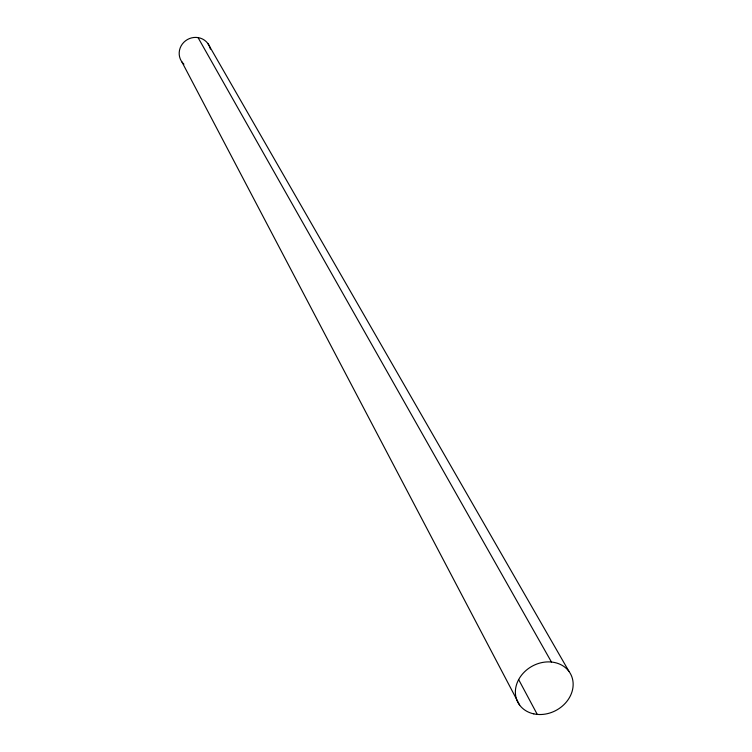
<?xml version="1.0" encoding="UTF-8"?>
<svg xmlns="http://www.w3.org/2000/svg" width="752" height="752" viewBox="0 0 752 752"><rect width="100%" height="100%" fill="white"/><g stroke="black" fill="none" stroke-linecap="round" stroke-linejoin="round"><path stroke-width="1.13" d="M208.003 43.691L569.01 671.461M198.058 37.6L551.451 662.033M518.683 679.639L537.257 714.4M181.946 61.993L519.67 705.15M183.911 64.202A15.933 15.247 -28.8 0 1 187.38 39.574A15.933 15.247 -28.8 0 1 210.391 49.096M533.788 713.874A29.93 25.126 -28.8 0 0 572.817 680.438A29.93 25.126 -28.8 0 0 526.193 670.314A29.93 25.126 -28.8 0 0 533.788 713.874"/></g></svg>
